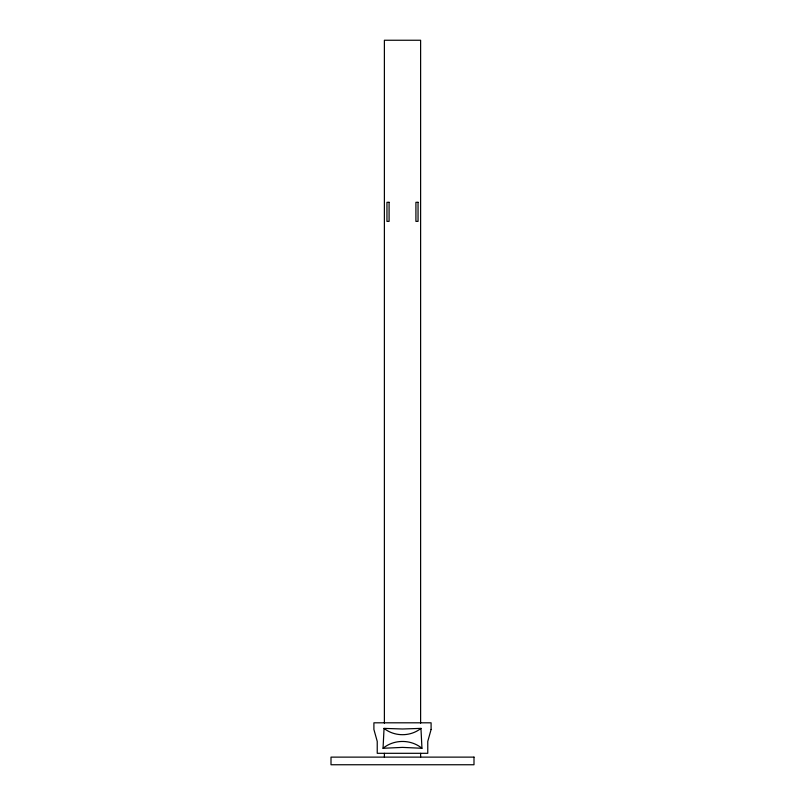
<?xml version="1.0" encoding="UTF-8"?>
<svg xmlns="http://www.w3.org/2000/svg" width="805" height="805" viewBox="0 0 805 805"><rect width="100%" height="100%" fill="white"/><g stroke="black" fill="none" stroke-linecap="round" stroke-linejoin="round"><path stroke-width="1.21" d="M383.049 748.278C394.088 739.181 410.912 739.181 421.951 748.278L420.955 728.384L402.5 728.988L384.045 728.384L383.049 748.278L402.5 747.392L421.951 748.278M420.955 728.384C410.47 736.796 394.531 736.796 384.045 728.384M420.613 723.162L420.613 40.25L384.388 40.25L384.388 723.162M420.613 753.349L420.613 757.123M384.388 753.349L384.388 757.123M431.098 729.481L427.767 741.395L427.767 753.309L377.233 753.309L377.233 741.395L373.902 729.481L373.902 722.81L431.098 722.81L431.098 729.481M389.087 202.307L386.953 202.307L386.953 221.375L389.087 221.375L389.087 202.307M418.047 202.307L415.913 202.307L415.913 221.375L418.047 221.375L418.047 202.307M473.994 757.123L331.006 757.123L331.006 764.75L473.994 764.75L473.994 757.123"/></g></svg>
